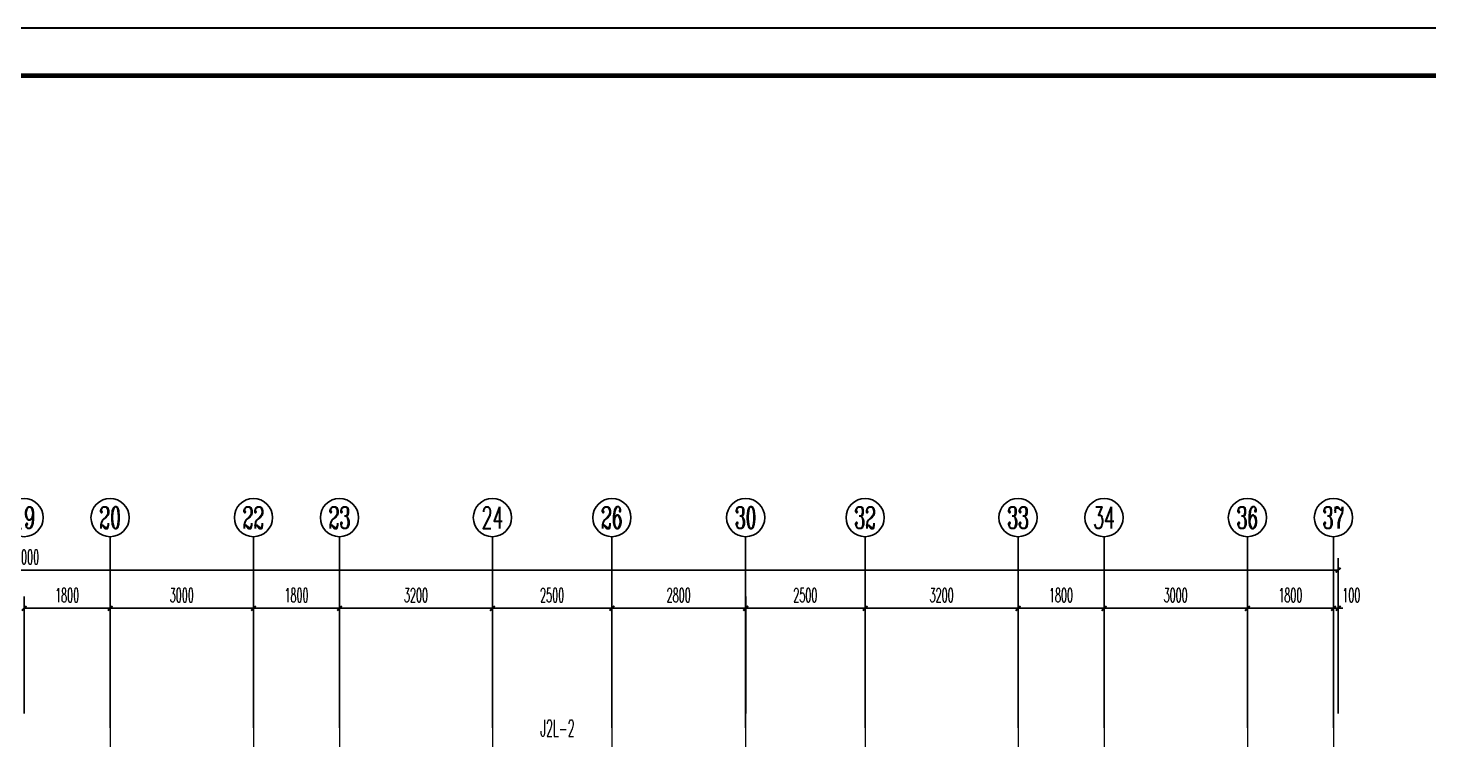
# Model space of a CAD drawing. Extents: x 27938 to 650306, y -92720 to 1524912.
# Drawn here: x 299599 to 328917, y 378117 to 393024 of the extents above; entities that cross this region are included whole.
import ezdxf
from ezdxf.enums import TextEntityAlignment as Align

# ---------------------------------------------------------------- set-up
doc = ezdxf.new("R2010")
doc.units = 0
doc.header["$LTSCALE"] = 1000
doc.header["$MEASUREMENT"] = 0
doc.linetypes.add('DOTE', pattern=[2.42, 2, -0.2, 0.02, -0.2])
for name, color, linetype in [('AXIS', 3, 'Continuous'), ('AXIS_TEXT', 4, 'Continuous'), ('DIM_给水', 3, 'Continuous'), ('图框', 140, 'Continuous')]:
    doc.layers.add(name, color=color, linetype=linetype)
doc.layers.add('DOTE', color=19, linetype='DOTE', lineweight=9)
doc.layers.add('yichutu', color=7, linetype='Continuous', true_color=0xffffff, plot=False)
doc.styles.add('_TCH_AXIS', font='COMPLEX', dxfattribs={"bigfont": 'GBCBIG'})
doc.styles.add('_TCH_DIM_T3', font='SIMPLEX.shx', dxfattribs={"width": 0.494118, "bigfont": 'GBCBIG.shx'})
doc.styles.add('_TWT_SERIAL', font='simplex.shx', dxfattribs={"width": 0.6, "oblique": 10, "height": 3, "bigfont": 'aadri.shx'})
doc.styles.add('COMPLEX', font='COMPLEX')
doc.dimstyles.new('_TCH_ARCH&&100', dxfattribs={"dimtxt": 297.5, "dimasz": 100, "dimexe": 250, "dimexo": 300, "dimgap": 126.25, "dimtad": 1, "dimdec": 0, "dimzin": 0, "dimdsep": 46, "dimtxsty": '_TCH_DIM_T3', "dimblk": 'ARCHTICK', "dimcen": 0.09, "dimclrt": 4, "dimazin": 2, "dimtfac": 1, "dimtdec": 0, "dimtix": 1, "dimtmove": 2, "dimatfit": 3, "dimfxl": 1, "dimtolj": 1, "dimtzin": 0, "dimarcsym": 0})

# ---------------------------------------------------------------- blocks, each defined once
blk = doc.blocks.new('FGDGDRGSDGDG')
at = {"layer": 'DOTE', "linetype": 'DOTE', "ltscale": 0.3}
for p, q in [((519382, 529998), (519382, 522348)), ((522382, 529998), (522382, 522348)), ((524182, 529998), (524182, 513948)), ((527382, 529998), (527382, 523848)), ((529882, 529998), (529882, 522348)), ((532682, 529998), (532682, 522348)), ((535182, 529998), (535182, 523848)), ((538382, 529998), (538382, 513948)), ((540182, 529998), (540182, 522348)), ((543182, 529998), (543182, 522348)), ((544982, 529998), (544982, 513948))]:
    blk.add_line(p, q, dxfattribs=at)
blk = doc.blocks.new('TK')
at = {"layer": '图框'}
blk.add_lwpolyline([(465375, 548714), (549475, 548714), (549475, 489314), (465375, 489314)], close=True, dxfattribs=at)
blk.add_lwpolyline([(465375, 548714), (549475, 548714), (549475, 489314), (465375, 489314)], close=True, dxfattribs=at)
at = {"layer": '图框', "const_width": 100}
blk.add_lwpolyline([(548475, 490314), (548475, 547714), (467875, 547714), (467875, 490314)], close=True, dxfattribs=at)
blk = doc.blocks.new('yct-841-594-84100-59399.9999999999-100-1000.0')
at = {"layer": 'yichutu', "color": 7, "true_color": 0xffffff}
blk.add_lwpolyline([(0, 0), (0, 59400), (84100, 59400), (84100, 0)], close=True, dxfattribs=at)
blk = doc.blocks.new('_ArchTick')
at = {"color": 0, "linetype": 'ByBlock', "const_width": 0.4}
blk.add_lwpolyline([(-0.5, -0.5), (0.5, 0.5)], dxfattribs=at)
blk = doc.blocks.new('*D1112')
at = {"layer": 'AXIS', "color": 0, "lineweight": -2}
for p, q in [((326917, 380874), (326817, 380874)), ((326917, 378674), (326917, 381124)), ((326917, 380874), (327017, 380874)), ((327017, 378674), (327017, 381124)), ((327017, 380874), (327117, 380874))]:
    blk.add_line(p, q, dxfattribs=at)
at = {"layer": 'Defpoints', "color": 0}
for p in [(327017, 380874), (326917, 378374), (327017, 378374)]:
    blk.add_point(p, dxfattribs=at)
at = {"layer": 'AXIS', "color": 0, "lineweight": -2, "xscale": 100, "yscale": 100, "zscale": 100}
blk.add_blockref('_ArchTick', (326917, 380874), dxfattribs=at)
at = {"layer": 'AXIS', "color": 0, "lineweight": -2, "xscale": 100, "yscale": 100, "zscale": 100, "rotation": 180}
blk.add_blockref('_ArchTick', (327017, 380874), dxfattribs=at)
at = {"layer": 'AXIS', "color": 4, "insert": (327292, 381149), "char_height": 297.5, "attachment_point": 5, "style": '_TCH_DIM_T3'}
blk.add_mtext('\\A1;100', dxfattribs=at)
blk = doc.blocks.new('*D1113')
at = {"layer": 'AXIS', "color": 0, "lineweight": -2}
for p, q in [((325117, 378674), (325117, 381124)), ((325117, 380874), (326917, 380874)), ((326917, 378674), (326917, 381124))]:
    blk.add_line(p, q, dxfattribs=at)
at = {"layer": 'Defpoints', "color": 0}
for p in [(326917, 380874), (325117, 378374), (326917, 378374)]:
    blk.add_point(p, dxfattribs=at)
at = {"layer": 'AXIS', "color": 0, "lineweight": -2, "xscale": 100, "yscale": 100, "zscale": 100, "rotation": 180}
blk.add_blockref('_ArchTick', (325117, 380874), dxfattribs=at)
at = {"layer": 'AXIS', "color": 0, "lineweight": -2, "xscale": 100, "yscale": 100, "zscale": 100}
blk.add_blockref('_ArchTick', (326917, 380874), dxfattribs=at)
at = {"layer": 'AXIS', "color": 4, "insert": (326017, 381149), "char_height": 297.5, "attachment_point": 5, "style": '_TCH_DIM_T3'}
blk.add_mtext('\\A1;1800', dxfattribs=at)
blk = doc.blocks.new('*D1114')
at = {"layer": 'AXIS', "color": 0, "lineweight": -2}
for p, q in [((322117, 378674), (322117, 381124)), ((322117, 380874), (325117, 380874)), ((325117, 378674), (325117, 381124))]:
    blk.add_line(p, q, dxfattribs=at)
at = {"layer": 'Defpoints', "color": 0}
for p in [(325117, 380874), (322117, 378374), (325117, 378374)]:
    blk.add_point(p, dxfattribs=at)
at = {"layer": 'AXIS', "color": 0, "lineweight": -2, "xscale": 100, "yscale": 100, "zscale": 100, "rotation": 180}
blk.add_blockref('_ArchTick', (322117, 380874), dxfattribs=at)
at = {"layer": 'AXIS', "color": 0, "lineweight": -2, "xscale": 100, "yscale": 100, "zscale": 100}
blk.add_blockref('_ArchTick', (325117, 380874), dxfattribs=at)
at = {"layer": 'AXIS', "color": 4, "insert": (323617, 381149), "char_height": 297.5, "attachment_point": 5, "style": '_TCH_DIM_T3'}
blk.add_mtext('\\A1;3000', dxfattribs=at)
blk = doc.blocks.new('*D1115')
at = {"layer": 'AXIS', "color": 0, "lineweight": -2}
for p, q in [((320317, 378674), (320317, 381124)), ((320317, 380874), (322117, 380874)), ((322117, 378674), (322117, 381124))]:
    blk.add_line(p, q, dxfattribs=at)
at = {"layer": 'Defpoints', "color": 0}
for p in [(322117, 380874), (320317, 378374), (322117, 378374)]:
    blk.add_point(p, dxfattribs=at)
at = {"layer": 'AXIS', "color": 0, "lineweight": -2, "xscale": 100, "yscale": 100, "zscale": 100, "rotation": 180}
blk.add_blockref('_ArchTick', (320317, 380874), dxfattribs=at)
at = {"layer": 'AXIS', "color": 0, "lineweight": -2, "xscale": 100, "yscale": 100, "zscale": 100}
blk.add_blockref('_ArchTick', (322117, 380874), dxfattribs=at)
at = {"layer": 'AXIS', "color": 4, "insert": (321217, 381149), "char_height": 297.5, "attachment_point": 5, "style": '_TCH_DIM_T3'}
blk.add_mtext('\\A1;1800', dxfattribs=at)
blk = doc.blocks.new('*D1116')
at = {"layer": 'AXIS', "color": 0, "lineweight": -2}
for p, q in [((317117, 378674), (317117, 381124)), ((317117, 380874), (320317, 380874)), ((320317, 378674), (320317, 381124))]:
    blk.add_line(p, q, dxfattribs=at)
at = {"layer": 'Defpoints', "color": 0}
for p in [(320317, 380874), (317117, 378374), (320317, 378374)]:
    blk.add_point(p, dxfattribs=at)
at = {"layer": 'AXIS', "color": 0, "lineweight": -2, "xscale": 100, "yscale": 100, "zscale": 100, "rotation": 180}
blk.add_blockref('_ArchTick', (317117, 380874), dxfattribs=at)
at = {"layer": 'AXIS', "color": 0, "lineweight": -2, "xscale": 100, "yscale": 100, "zscale": 100}
blk.add_blockref('_ArchTick', (320317, 380874), dxfattribs=at)
at = {"layer": 'AXIS', "color": 4, "insert": (318717, 381149), "char_height": 297.5, "attachment_point": 5, "style": '_TCH_DIM_T3'}
blk.add_mtext('\\A1;3200', dxfattribs=at)
blk = doc.blocks.new('*D1117')
at = {"layer": 'AXIS', "color": 0, "lineweight": -2}
for p, q in [((314617, 378674), (314617, 381124)), ((314617, 380874), (317117, 380874)), ((317117, 378674), (317117, 381124))]:
    blk.add_line(p, q, dxfattribs=at)
at = {"layer": 'Defpoints', "color": 0}
for p in [(317117, 380874), (314617, 378374), (317117, 378374)]:
    blk.add_point(p, dxfattribs=at)
at = {"layer": 'AXIS', "color": 0, "lineweight": -2, "xscale": 100, "yscale": 100, "zscale": 100, "rotation": 180}
blk.add_blockref('_ArchTick', (314617, 380874), dxfattribs=at)
at = {"layer": 'AXIS', "color": 0, "lineweight": -2, "xscale": 100, "yscale": 100, "zscale": 100}
blk.add_blockref('_ArchTick', (317117, 380874), dxfattribs=at)
at = {"layer": 'AXIS', "color": 4, "insert": (315867, 381149), "char_height": 297.5, "attachment_point": 5, "style": '_TCH_DIM_T3'}
blk.add_mtext('\\A1;2500', dxfattribs=at)
blk = doc.blocks.new('*D1118')
at = {"layer": 'AXIS', "color": 0, "lineweight": -2}
for p, q in [((311817, 378674), (311817, 381124)), ((311817, 380874), (314617, 380874)), ((314617, 378674), (314617, 381124))]:
    blk.add_line(p, q, dxfattribs=at)
at = {"layer": 'Defpoints', "color": 0}
for p in [(314617, 380874), (311817, 378374), (314617, 378374)]:
    blk.add_point(p, dxfattribs=at)
at = {"layer": 'AXIS', "color": 0, "lineweight": -2, "xscale": 100, "yscale": 100, "zscale": 100, "rotation": 180}
blk.add_blockref('_ArchTick', (311817, 380874), dxfattribs=at)
at = {"layer": 'AXIS', "color": 0, "lineweight": -2, "xscale": 100, "yscale": 100, "zscale": 100}
blk.add_blockref('_ArchTick', (314617, 380874), dxfattribs=at)
at = {"layer": 'AXIS', "color": 4, "insert": (313217, 381149), "char_height": 297.5, "attachment_point": 5, "style": '_TCH_DIM_T3'}
blk.add_mtext('\\A1;2800', dxfattribs=at)
blk = doc.blocks.new('*D1119')
at = {"layer": 'AXIS', "color": 0, "lineweight": -2}
for p, q in [((309317, 378674), (309317, 381124)), ((309317, 380874), (311817, 380874)), ((311817, 378674), (311817, 381124))]:
    blk.add_line(p, q, dxfattribs=at)
at = {"layer": 'Defpoints', "color": 0}
for p in [(311817, 380874), (309317, 378374), (311817, 378374)]:
    blk.add_point(p, dxfattribs=at)
at = {"layer": 'AXIS', "color": 0, "lineweight": -2, "xscale": 100, "yscale": 100, "zscale": 100, "rotation": 180}
blk.add_blockref('_ArchTick', (309317, 380874), dxfattribs=at)
at = {"layer": 'AXIS', "color": 0, "lineweight": -2, "xscale": 100, "yscale": 100, "zscale": 100}
blk.add_blockref('_ArchTick', (311817, 380874), dxfattribs=at)
at = {"layer": 'AXIS', "color": 4, "insert": (310567, 381149), "char_height": 297.5, "attachment_point": 5, "style": '_TCH_DIM_T3'}
blk.add_mtext('\\A1;2500', dxfattribs=at)
blk = doc.blocks.new('*D1120')
at = {"layer": 'AXIS', "color": 0, "lineweight": -2}
for p, q in [((306117, 378674), (306117, 381124)), ((306117, 380874), (309317, 380874)), ((309317, 378674), (309317, 381124))]:
    blk.add_line(p, q, dxfattribs=at)
at = {"layer": 'Defpoints', "color": 0}
for p in [(309317, 380874), (306117, 378374), (309317, 378374)]:
    blk.add_point(p, dxfattribs=at)
at = {"layer": 'AXIS', "color": 0, "lineweight": -2, "xscale": 100, "yscale": 100, "zscale": 100, "rotation": 180}
blk.add_blockref('_ArchTick', (306117, 380874), dxfattribs=at)
at = {"layer": 'AXIS', "color": 0, "lineweight": -2, "xscale": 100, "yscale": 100, "zscale": 100}
blk.add_blockref('_ArchTick', (309317, 380874), dxfattribs=at)
at = {"layer": 'AXIS', "color": 4, "insert": (307717, 381149), "char_height": 297.5, "attachment_point": 5, "style": '_TCH_DIM_T3'}
blk.add_mtext('\\A1;3200', dxfattribs=at)
blk = doc.blocks.new('*D1121')
at = {"layer": 'AXIS', "color": 0, "lineweight": -2}
for p, q in [((304317, 378674), (304317, 381124)), ((304317, 380874), (306117, 380874)), ((306117, 378674), (306117, 381124))]:
    blk.add_line(p, q, dxfattribs=at)
at = {"layer": 'Defpoints', "color": 0}
for p in [(306117, 380874), (304317, 378374), (306117, 378374)]:
    blk.add_point(p, dxfattribs=at)
at = {"layer": 'AXIS', "color": 0, "lineweight": -2, "xscale": 100, "yscale": 100, "zscale": 100, "rotation": 180}
blk.add_blockref('_ArchTick', (304317, 380874), dxfattribs=at)
at = {"layer": 'AXIS', "color": 0, "lineweight": -2, "xscale": 100, "yscale": 100, "zscale": 100}
blk.add_blockref('_ArchTick', (306117, 380874), dxfattribs=at)
at = {"layer": 'AXIS', "color": 4, "insert": (305217, 381149), "char_height": 297.5, "attachment_point": 5, "style": '_TCH_DIM_T3'}
blk.add_mtext('\\A1;1800', dxfattribs=at)
blk = doc.blocks.new('*D1122')
at = {"layer": 'AXIS', "color": 0, "lineweight": -2}
for p, q in [((301317, 378674), (301317, 381124)), ((301317, 380874), (304317, 380874)), ((304317, 378674), (304317, 381124))]:
    blk.add_line(p, q, dxfattribs=at)
at = {"layer": 'Defpoints', "color": 0}
for p in [(304317, 380874), (301317, 378374), (304317, 378374)]:
    blk.add_point(p, dxfattribs=at)
at = {"layer": 'AXIS', "color": 0, "lineweight": -2, "xscale": 100, "yscale": 100, "zscale": 100, "rotation": 180}
blk.add_blockref('_ArchTick', (301317, 380874), dxfattribs=at)
at = {"layer": 'AXIS', "color": 0, "lineweight": -2, "xscale": 100, "yscale": 100, "zscale": 100}
blk.add_blockref('_ArchTick', (304317, 380874), dxfattribs=at)
at = {"layer": 'AXIS', "color": 4, "insert": (302817, 381149), "char_height": 297.5, "attachment_point": 5, "style": '_TCH_DIM_T3'}
blk.add_mtext('\\A1;3000', dxfattribs=at)
blk = doc.blocks.new('*D1123')
at = {"layer": 'AXIS', "color": 0, "lineweight": -2}
for p, q in [((299517, 378674), (299517, 381124)), ((299517, 380874), (301317, 380874)), ((301317, 378674), (301317, 381124))]:
    blk.add_line(p, q, dxfattribs=at)
at = {"layer": 'Defpoints', "color": 0}
for p in [(301317, 380874), (299517, 378374), (301317, 378374)]:
    blk.add_point(p, dxfattribs=at)
at = {"layer": 'AXIS', "color": 0, "lineweight": -2, "xscale": 100, "yscale": 100, "zscale": 100, "rotation": 180}
blk.add_blockref('_ArchTick', (299517, 380874), dxfattribs=at)
at = {"layer": 'AXIS', "color": 0, "lineweight": -2, "xscale": 100, "yscale": 100, "zscale": 100}
blk.add_blockref('_ArchTick', (301317, 380874), dxfattribs=at)
at = {"layer": 'AXIS', "color": 4, "insert": (300417, 381149), "char_height": 297.5, "attachment_point": 5, "style": '_TCH_DIM_T3'}
blk.add_mtext('\\A1;1800', dxfattribs=at)
blk = doc.blocks.new('*D1172')
at = {"layer": 'AXIS', "color": 0, "lineweight": -2}
for p, q in [((272017, 378674), (272017, 381924)), ((327017, 378674), (327017, 381924)), ((272017, 381674), (327017, 381674))]:
    blk.add_line(p, q, dxfattribs=at)
at = {"layer": 'Defpoints', "color": 0}
for p in [(327017, 381674), (272017, 378374), (327017, 378374)]:
    blk.add_point(p, dxfattribs=at)
at = {"layer": 'AXIS', "color": 0, "lineweight": -2, "xscale": 100, "yscale": 100, "zscale": 100, "rotation": 180}
blk.add_blockref('_ArchTick', (272017, 381674), dxfattribs=at)
at = {"layer": 'AXIS', "color": 0, "lineweight": -2, "xscale": 100, "yscale": 100, "zscale": 100}
blk.add_blockref('_ArchTick', (327017, 381674), dxfattribs=at)
at = {"layer": 'AXIS', "color": 4, "insert": (299517, 381949), "char_height": 297.5, "attachment_point": 5, "style": '_TCH_DIM_T3'}
blk.add_mtext('\\A1;55000', dxfattribs=at)
blk = doc.blocks.new('_AXISO')
blk.add_circle((0, 0), 0.5)
at = {"layer": 'AXIS_TEXT', "style": 'COMPLEX', "width": 1.041667}
blk.add_attdef('A', text='', height=0.56, dxfattribs=at).set_placement((-0.25, -0.28), (0.25, -0.28), align=Align.FIT)

msp = doc.modelspace()

# ---------------------------------------------------------------- linework, layer by layer
at = {"layer": 'AXIS'}
for p, q in [((301316.6, 378373.7), (301316.6, 382373.7)), ((304316.6, 378373.7), (304316.6, 382373.7)), ((306116.6, 378373.7), (306116.6, 382373.7)), ((309316.6, 378373.7), (309316.6, 382373.7)), ((311816.6, 378373.7), (311816.6, 382373.7)), ((314616.6, 378373.7), (314616.6, 382373.7)), ((317116.6, 378373.7), (317116.6, 382373.7)), ((320316.6, 378373.7), (320316.6, 382373.7)), ((322116.6, 378373.7), (322116.6, 382373.7)), ((325116.6, 378373.7), (325116.6, 382373.7)), ((326916.6, 378373.7), (326916.6, 382373.7))]:
    msp.add_line(p, q, dxfattribs=at)

# ---------------------------------------------------------------- block references
for name, p in [('TK', (-205160.9, -155690.1)), ('FGDGDRGSDGDG', (-218065.9, -151624.7))]:
    msp.add_blockref(name, p)
ref = msp.add_blockref('_AXISO', (299516.6, 382773.7), dxfattribs=dict(at, xscale=800, yscale=800, zscale=800))
ref.add_attrib('A', '19', dxfattribs={"layer": 'AXIS_TEXT', "height": 452.55, "style": '_TCH_AXIS', "width": 0.724138}).set_placement((299290.3, 382547.5), (299742.9, 382547.5), align=Align.FIT)
ref = msp.add_blockref('_AXISO', (301316.6, 382773.7), dxfattribs=dict(at, xscale=800, yscale=800, zscale=800))
ref.add_attrib('A', '20', dxfattribs={"layer": 'AXIS_TEXT', "height": 452.55, "style": '_TCH_AXIS', "width": 0.617647}).set_placement((301090.3, 382547.5), (301542.9, 382547.5), align=Align.FIT)
ref = msp.add_blockref('_AXISO', (304316.6, 382773.7), dxfattribs=dict(at, xscale=800, yscale=800, zscale=800))
ref.add_attrib('A', '22', dxfattribs={"layer": 'AXIS_TEXT', "height": 452.55, "style": '_TCH_AXIS', "width": 0.617647}).set_placement((304090.3, 382547.5), (304542.9, 382547.5), align=Align.FIT)
ref = msp.add_blockref('_AXISO', (306116.6, 382773.7), dxfattribs=dict(at, xscale=800, yscale=800, zscale=800))
ref.add_attrib('A', '23', dxfattribs={"layer": 'AXIS_TEXT', "height": 452.55, "style": '_TCH_AXIS', "width": 0.617647}).set_placement((305890.3, 382547.5), (306342.9, 382547.5), align=Align.FIT)
ref = msp.add_blockref('_AXISO', (309316.6, 382773.7), dxfattribs=dict(at, xscale=800, yscale=800, zscale=800))
ref.add_attrib('A', '24', dxfattribs={"layer": 'AXIS_TEXT', "height": 452.55, "style": '_TCH_AXIS', "width": 0.583333}).set_placement((309090.3, 382547.5), (309542.9, 382547.5), align=Align.FIT)
ref = msp.add_blockref('_AXISO', (311816.6, 382773.7), dxfattribs=dict(at, xscale=800, yscale=800, zscale=800))
ref.add_attrib('A', '26', dxfattribs={"layer": 'AXIS_TEXT', "height": 452.55, "style": '_TCH_AXIS', "width": 0.617647}).set_placement((311590.3, 382547.5), (312042.9, 382547.5), align=Align.FIT)
ref = msp.add_blockref('_AXISO', (314616.6, 382773.7), dxfattribs=dict(at, xscale=800, yscale=800, zscale=800))
ref.add_attrib('A', '30', dxfattribs={"layer": 'AXIS_TEXT', "height": 452.55, "style": '_TCH_AXIS', "width": 0.636364}).set_placement((314390.3, 382547.5), (314842.9, 382547.5), align=Align.FIT)
ref = msp.add_blockref('_AXISO', (317116.6, 382773.7), dxfattribs=dict(at, xscale=800, yscale=800, zscale=800))
ref.add_attrib('A', '32', dxfattribs={"layer": 'AXIS_TEXT', "height": 452.55, "style": '_TCH_AXIS', "width": 0.636364}).set_placement((316890.3, 382547.5), (317342.9, 382547.5), align=Align.FIT)
ref = msp.add_blockref('_AXISO', (320316.6, 382773.7), dxfattribs=dict(at, xscale=800, yscale=800, zscale=800))
ref.add_attrib('A', '33', dxfattribs={"layer": 'AXIS_TEXT', "height": 452.55, "style": '_TCH_AXIS', "width": 0.636364}).set_placement((320090.3, 382547.5), (320542.9, 382547.5), align=Align.FIT)
ref = msp.add_blockref('_AXISO', (322116.6, 382773.7), dxfattribs=dict(at, xscale=800, yscale=800, zscale=800))
ref.add_attrib('A', '34', dxfattribs={"layer": 'AXIS_TEXT', "height": 452.55, "style": '_TCH_AXIS', "width": 0.6}).set_placement((321890.3, 382547.5), (322342.9, 382547.5), align=Align.FIT)
ref = msp.add_blockref('_AXISO', (325116.6, 382773.7), dxfattribs=dict(at, xscale=800, yscale=800, zscale=800))
ref.add_attrib('A', '36', dxfattribs={"layer": 'AXIS_TEXT', "height": 452.55, "style": '_TCH_AXIS', "width": 0.636364}).set_placement((324890.3, 382547.5), (325342.9, 382547.5), align=Align.FIT)
ref = msp.add_blockref('_AXISO', (326916.6, 382773.7), dxfattribs=dict(at, xscale=800, yscale=800, zscale=800))
ref.add_attrib('A', '37', dxfattribs={"layer": 'AXIS_TEXT', "height": 452.55, "style": '_TCH_AXIS', "width": 0.636364}).set_placement((326690.3, 382547.5), (327142.9, 382547.5), align=Align.FIT)
at = {"layer": 'yichutu'}
msp.add_blockref('yct-841-594-84100-59399.9999999999-100-1000.0', (260214.1, 333623.5), dxfattribs=at)

# ---------------------------------------------------------------- texts
at = {"layer": 'DIM_给水', "color": 7, "style": '_TWT_SERIAL', "width": 0.48}
msp.add_text('J2L-2', height=350, dxfattribs=at).set_placement((310323.9, 378187.2))

# ---------------------------------------------------------------- dimensions: what is measured, and where the dimension line sits
at = {"layer": 'AXIS'}
for p1, p2, distance, picture, middle in [((272016.6, 378373.7), (327016.6, 378373.7), 3300, '*D1172', (299516.6, 381948.7)), ((299516.6, 378373.7), (301316.6, 378373.7), 2500, '*D1123', (300416.6, 381148.7)), ((301316.6, 378373.7), (304316.6, 378373.7), 2500, '*D1122', (302816.6, 381148.7)), ((304316.6, 378373.7), (306116.6, 378373.7), 2500, '*D1121', (305216.6, 381148.7)), ((306116.6, 378373.7), (309316.6, 378373.7), 2500, '*D1120', (307716.6, 381148.7)), ((309316.6, 378373.7), (311816.6, 378373.7), 2500, '*D1119', (310566.6, 381148.7)), ((311816.6, 378373.7), (314616.6, 378373.7), 2500, '*D1118', (313216.6, 381148.7)), ((314616.6, 378373.7), (317116.6, 378373.7), 2500, '*D1117', (315866.6, 381148.7)), ((317116.6, 378373.7), (320316.6, 378373.7), 2500, '*D1116', (318716.6, 381148.7)), ((320316.6, 378373.7), (322116.6, 378373.7), 2500, '*D1115', (321216.6, 381148.7)), ((322116.6, 378373.7), (325116.6, 378373.7), 2500, '*D1114', (323616.6, 381148.7)), ((325116.6, 378373.7), (326916.6, 378373.7), 2500, '*D1113', (326016.6, 381148.7))]:
    dim = msp.add_aligned_dim(p1=p1, p2=p2, distance=distance, dimstyle='_TCH_ARCH&&100', dxfattribs=at)
    dim.commit()
    dim.dimension.update_dxf_attribs({"geometry": picture, "text_midpoint": middle})
dim = msp.add_linear_dim(base=(327016.6, 380873.7), p1=(326916.6, 378373.7), p2=(327016.6, 378373.7), angle=0, dimstyle='_TCH_ARCH&&100', dxfattribs=at)
dim.commit()
dim.dimension.update_dxf_attribs({"geometry": '*D1112', "text_midpoint": (327291.6, 381148.7), "dimtype": 129})

doc.saveas('drawing.dxf')
